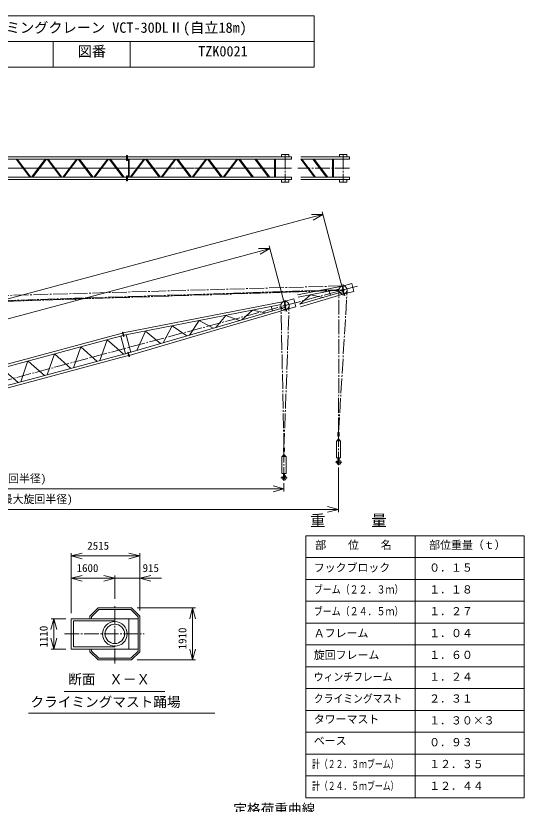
# Model space of a CAD drawing. Units: millimetres, scale not verified. Extents: x -17622 to 17358, y -25032 to 27188.
# Drawn here: x -1271 to 17358, y -1710 to 27188 of the extents above; entities that cross this region are included whole.
import ezdxf
from ezdxf.enums import TextEntityAlignment as Align

# ---------------------------------------------------------------- set-up
doc = ezdxf.new("R2010")
doc.units = ezdxf.units.MM
doc.header["$LTSCALE"] = 60
doc.linetypes.add('CHAIN2', pattern=[12, 9, -1, 1, -1])
for name, color, linetype, lineweight in [('0-2_01 細線', 7, 'Continuous', 18), ('0-3_05 寸法', 7, 'Continuous', 18), ('0-4_10 当社外形線', 3, 'Continuous', 18), ('0-5_12 当社中心線', 3, 'CHAIN2', 18), ('0-7_20 躯体・土木、外形線', 1, 'Continuous', 18)]:
    doc.layers.add(name, color=color, linetype=linetype, lineweight=lineweight)
doc.styles.add('ＭＳ ゴシック', font='')
doc.styles.get('ＭＳ ゴシック').set_extended_font_data('MS Gothic')

msp = doc.modelspace()

# ---------------------------------------------------------------- linework, layer by layer
at = {"layer": '0-2_01 細線'}
for p, q in [((2663.83, 15562.71), (5428.47, 16101.95)), ((2687.18, 15475.57), (5451.82, 16014.8)), ((5443.73, 16013.23), (5089.26, 15479.98)), ((2860.53, 14828.63), (5558.39, 15617.09)), ((3480.72, 15630.35), (3161.46, 14916.58)), ((3480.72, 15630.35), (4028.97, 15170.11)), ((4462.23, 15821.79), (4125.36, 15198.28)), ((4462.23, 15821.79), (4992.87, 15451.81)), ((2306.22, 15466.89), (2644.52, 15557.54)), ((2329.52, 15379.96), (2667.81, 15470.6)), ((2580.88, 15447.31), (2754.28, 14800.14)), ((2774.06, 15499.07), (2947.47, 14851.9)), ((2883.83, 14741.68), (5581.62, 15530.11)), ((2431.55, 14999.17), (2681.84, 14780.73)), ((2502.93, 14732.79), (2841.22, 14823.43)), ((-3373.2, 13945.09), (-765.2, 14643.91)), ((-3349.91, 13858.16), (-741.91, 14556.97)), ((-824.01, 14534.97), (-1085.27, 13771.33)), ((-824.01, 14534.97), (-709.15, 14434.73)), ((2526.22, 14645.86), (2864.51, 14736.5)), ((-1789.94, 14276.15), (-1181.86, 13745.45)), ((-3176.5, 13210.99), (-568.5, 13909.8)), ((-3153.21, 13124.06), (-545.21, 13822.87))]:
    msp.add_line(p, q, dxfattribs=at)
for points in [[(2686.53, 15439.38), (2676.87, 15436.8), (2635.46, 15591.34), (2645.12, 15593.93)], [(2686.53, 15439.38), (2696.19, 15441.97), (2654.78, 15596.52), (2645.12, 15593.93)], [(2883.23, 14705.28), (2873.57, 14702.69), (2832.16, 14857.24), (2841.82, 14859.83)], [(2883.23, 14705.28), (2892.89, 14707.87), (2851.48, 14862.42), (2841.82, 14859.83)]]:
    msp.add_lwpolyline(points, close=True, dxfattribs=at)
at = {"layer": '0-3_05 寸法'}
for p, q in [((-10534.18, 26244.41), (9660.9, 26244.41)), ((94.5, 26244.41), (94.5, 25301.01)), ((2916.49, 26244.41), (2916.49, 25301.01)), ((10669.24, 17329.88), (9953.44, 20001.26)), ((-13299.49, 13667.13), (9592.95, 19801.14)), ((9979.32, 19904.67), (9592.95, 19801.14)), ((-13117.6, 12988.31), (7649.81, 18552.91)), ((8036.18, 18656.44), (7649.81, 18552.91)), ((8544.2, 16760.48), (8010.29, 18753.03)), ((10555.62, 10626.91), (10555.62, 8996.66)), ((-11044.19, 9851.71), (8155.96, 9851.71)), ((8555.96, 9851.71), (8155.96, 9851.71)), ((8555.96, 10057.08), (8555.96, 9751.71)), ((10155.62, 9096.66), (-11044.18, 9096.66)), ((10555.62, 9096.66), (10155.62, 9096.66)), ((9358.31, 8129.68), (9358.31, -1470.32)), ((9358.31, 8129.68), (17358.31, 8129.68)), ((13358.31, 8129.68), (13358.31, -1470.32)), ((17358.31, 8129.68), (17358.31, -1470.32)), ((758.31, 5288.21), (758.31, 7489.95)), ((758.31, 7389.95), (1158.31, 7389.95)), ((1158.31, 7389.95), (2873.31, 7389.95)), ((3273.31, 7389.95), (2873.31, 7389.95)), ((3273.31, 5388.21), (3273.31, 7489.95)), ((9358.31, 7329.68), (17358.31, 7329.68)), ((758.31, 5288.21), (758.31, 6671.09)), ((2358.31, 5813.54), (2358.31, 6671.09)), ((2358.31, 5813.54), (2358.31, 6671.09)), ((3273.31, 5388.21), (3273.31, 6671.09)), ((758.31, 6571.09), (1158.31, 6571.09)), ((1958.31, 6571.09), (1158.31, 6571.09)), ((1958.31, 6571.09), (1558.31, 6571.09)), ((2358.31, 6571.09), (1958.31, 6571.09)), ((2358.31, 6571.09), (1958.31, 6571.09)), ((2358.31, 6571.09), (3273.31, 6571.09)), ((3273.31, 6571.09), (3673.31, 6571.09)), ((3673.31, 6571.09), (4073.31, 6571.09)), ((9358.31, 6529.68), (17358.31, 6529.68)), ((9358.31, 5729.68), (17358.31, 5729.68)), ((3173.31, 5488.21), (5309.2, 5488.21)), ((5209.2, 5488.21), (5209.2, 5088.21)), ((558.31, 5088.21), (24.01, 5088.21)), ((124.01, 5088.21), (124.01, 4688.21)), ((5209.2, 5088.21), (5209.2, 3978.21)), ((9358.31, 4929.68), (17358.31, 4929.68)), ((124.01, 4688.21), (124.01, 4378.21)), ((124.01, 3978.21), (124.01, 4378.21)), ((9358.31, 4129.68), (17358.31, 4129.68)), ((558.31, 3978.21), (24.01, 3978.21)), ((5209.2, 3578.21), (5209.2, 3978.21)), ((3173.31, 3578.21), (5309.2, 3578.21)), ((9358.31, 3329.68), (17358.31, 3329.68)), ((499.92, 2418.5), (4184.46, 2418.5)), ((9358.31, 2529.68), (17358.31, 2529.68)), ((-806.54, 1627.49), (6023.26, 1627.49)), ((9358.31, 1729.68), (17358.31, 1729.68)), ((9358.31, 929.68), (17358.31, 929.68)), ((9358.31, 129.68), (17358.31, 129.68)), ((9358.31, -670.32), (17358.31, -670.32)), ((9358.31, -1470.32), (17358.31, -1470.32))]:
    msp.add_line(p, q, dxfattribs=at)
msp.add_lwpolyline([(-10534.18, 27187.8), (9660.9, 27187.8), (9660.9, 25301.01), (-10534.18, 25301.01)], close=True, dxfattribs=at)
for points in [[(9565.21, 19904.67), (9979.32, 19904.67), (9620.69, 19697.61)], [(7622.07, 18656.44), (8036.18, 18656.44), (7677.55, 18449.39)], [(8155.96, 9958.89), (8555.96, 9851.71), (8155.96, 9744.53)], [(10155.62, 9203.84), (10555.62, 9096.66), (10155.62, 8989.48)], [(1158.31, 7282.77), (758.31, 7389.95), (1158.31, 7497.13)], [(2873.31, 7497.13), (3273.31, 7389.95), (2873.31, 7282.77)], [(1158.31, 6463.91), (758.31, 6571.09), (1158.31, 6678.27)], [(1958.31, 6678.27), (2358.31, 6571.09), (1958.31, 6463.91)], [(1958.31, 6678.27), (2358.31, 6571.09), (1958.31, 6463.91)], [(3673.31, 6463.91), (3273.31, 6571.09), (3673.31, 6678.27)], [(5102.02, 5088.21), (5209.2, 5488.21), (5316.38, 5088.21)], [(16.83, 4688.21), (124.01, 5088.21), (231.19, 4688.21)], [(231.19, 4378.21), (124.01, 3978.21), (16.83, 4378.21)], [(5316.38, 3978.21), (5209.2, 3578.21), (5102.02, 3978.21)]]:
    msp.add_lwpolyline(points, dxfattribs=at)
at = {"layer": '0-4_10 当社外形線'}
for p, q in [((2781.41, 22021.1), (-3217.63, 22021.14)), ((2781.41, 22066.56), (2781.4, 21886.56)), ((2781.41, 22066.56), (2800.41, 22066.56)), ((2800.41, 22066.56), (2800.4, 21886.56)), ((2800.41, 22066.56), (2800.4, 21886.56)), ((2800.41, 22066.56), (2800.4, 21886.56)), ((2800.41, 22066.56), (2800.4, 21886.56)), ((2819.4, 22066.56), (2800.41, 22066.56)), ((2819.4, 22066.56), (2819.4, 21886.56)), ((7474.81, 22021.22), (2819.4, 22021.24)), ((8835.96, 22021.21), (7474.81, 22021.22)), ((8463.93, 22021.76), (8463.93, 22108.78)), ((8463.93, 22108.78), (8727.99, 22108.78)), ((8463.93, 22021.76), (8727.99, 22021.76)), ((8727.99, 22021.76), (8727.99, 22108.78)), ((8835.96, 22021.19), (8835.96, 21932.67)), ((10961, 22021.21), (9168.61, 22021.21)), ((10588.97, 22021.76), (10588.97, 22108.78)), ((10588.97, 22108.78), (10853.03, 22108.78)), ((10588.97, 22021.76), (10853.03, 22021.76)), ((10853.03, 22021.76), (10853.03, 22108.78)), ((10961, 22021.19), (10961, 21932.67)), ((2781.4, 21932), (-3217.63, 21932.04)), ((-757.69, 21271.12), (-1258.74, 21932.02)), ((-715.03, 21271.12), (-1216.08, 21932.02)), ((-690.14, 21271.12), (-189.09, 21932.02)), ((-647.48, 21271.12), (-146.43, 21932.02)), ((379.51, 21271.11), (-121.54, 21932.02)), ((422.17, 21271.11), (-78.88, 21932.02)), ((447.05, 21271.12), (948.11, 21932.01)), ((489.72, 21271.11), (990.78, 21932.01)), ((1516.7, 21271.11), (1015.65, 21932.01)), ((1559.37, 21271.1), (1058.33, 21932.01)), ((1584.02, 21271.25), (2085.08, 21932.14)), ((1626.7, 21271.24), (2127.74, 21932.14)), ((2653.9, 21271.24), (2152.84, 21932.14)), ((2696.56, 21271.24), (2195.51, 21932.14)), ((2781.4, 21886.56), (2800.4, 21886.56)), ((2819.4, 21886.56), (2800.4, 21886.56)), ((7474.81, 21932.12), (2819.4, 21932.14)), ((2855.41, 21271.24), (2855.41, 21932.14)), ((2889.41, 21271.24), (2889.41, 21932.14)), ((2914.41, 21271.24), (3415.46, 21932.14)), ((2957.07, 21271.24), (3458.13, 21932.13)), ((3984.06, 21271.24), (3483.01, 21932.14)), ((4026.73, 21271.24), (3525.68, 21932.13)), ((4051.61, 21271.23), (4552.67, 21932.13)), ((4094.27, 21271.23), (4595.33, 21932.13)), ((5121.26, 21271.22), (4620.21, 21932.12)), ((5163.93, 21271.22), (4662.88, 21932.13)), ((5188.81, 21271.22), (5689.87, 21932.12)), ((5231.47, 21271.22), (5732.53, 21932.12)), ((6258.47, 21271.21), (5757.42, 21932.12)), ((6301.13, 21271.21), (5800.08, 21932.12)), ((6326.01, 21271.22), (6827.06, 21932.11)), ((6368.68, 21271.21), (6869.73, 21932.11)), ((7395.66, 21271.21), (6894.61, 21932.11)), ((7438.33, 21271.2), (6937.28, 21932.11)), ((8835.96, 21932.11), (7474.81, 21932.12)), ((7991.27, 21271.22), (7490.21, 21932.12)), ((8033.93, 21271.22), (7532.88, 21932.13)), ((8208.22, 21932.11), (8208.21, 21271.21)), ((8242.21, 21932.1), (8242.21, 21271.21)), ((10961, 21932.11), (9168.61, 21932.12)), ((9669.66, 21271.21), (9168.61, 21932.11)), ((9712.33, 21271.2), (9211.28, 21932.11)), ((10116.3, 21271.22), (9615.25, 21932.12)), ((10158.97, 21271.22), (9657.92, 21932.13)), ((10333.25, 21932.11), (10333.24, 21271.21)), ((10367.25, 21932.1), (10367.25, 21271.21)), ((2781.4, 21271.1), (-3217.64, 21271.14)), ((2781.4, 21182), (-3217.63, 21182.04)), ((2781.4, 21316.56), (2781.4, 21136.56)), ((2781.4, 21316.56), (2800.4, 21316.56)), ((2781.4, 21136.56), (2800.4, 21136.56)), ((2800.4, 21316.56), (2800.4, 21136.56)), ((2800.4, 21316.56), (2800.4, 21136.56)), ((2819.4, 21316.56), (2800.4, 21316.56)), ((2800.4, 21316.56), (2800.4, 21136.56)), ((2800.4, 21316.56), (2800.4, 21136.56)), ((7474.8, 21271.22), (2819.4, 21271.24)), ((7474.8, 21182.12), (2819.4, 21182.14)), ((8835.96, 21271.21), (7474.8, 21271.22)), ((8835.96, 21182.11), (7474.8, 21182.12)), ((8463.93, 21181.54), (8727.99, 21181.54)), ((8463.93, 21181.54), (8463.93, 21094.52)), ((8727.99, 21181.54), (8727.99, 21094.52)), ((8835.96, 21271.2), (8835.96, 21182.68)), ((10961, 21271.21), (9168.61, 21271.22)), ((10961, 21182.11), (9168.61, 21182.12)), ((10588.97, 21181.54), (10853.03, 21181.54)), ((10588.97, 21181.54), (10588.97, 21094.52)), ((10853.03, 21181.54), (10853.03, 21094.52)), ((10961, 21271.2), (10961, 21182.68)), ((8463.93, 21094.52), (8727.99, 21094.52)), ((10588.97, 21094.52), (10853.03, 21094.52)), ((10682.18, 17281.58), (11039.57, 17377.35)), ((11039.57, 17377.35), (11117.21, 17087.57)), ((10759.82, 16991.8), (11117.21, 17087.57)), ((8557.14, 16712.18), (8914.53, 16807.94)), ((8914.53, 16807.94), (8992.18, 16518.17)), ((8634.79, 16422.4), (8992.18, 16518.17)), ((10539.59, 11919.76), (10571.65, 11919.76)), ((8539.94, 11349.93), (8571.99, 11349.93)), ((10533.12, 10983.61), (10533.12, 10929.02)), ((10578.12, 10983.81), (10578.12, 10935.89)), ((10545.68, 10884.82), (10508.92, 10848.66)), ((10513.07, 10840.75), (10552.37, 10877.17)), ((8533.46, 10413.78), (8533.46, 10359.19)), ((8578.46, 10413.98), (8578.46, 10366.06)), ((8546.02, 10314.99), (8509.26, 10278.83)), ((8513.41, 10270.92), (8552.71, 10307.34)), ((1743.31, 5488.21), (1443.31, 5188.21)), ((1768.17, 5428.21), (1503.31, 5163.36)), ((1743.31, 5488.21), (2973.31, 5488.21)), ((1768.17, 5428.21), (2948.46, 5428.21)), ((2948.46, 5428.21), (3213.31, 5163.36)), ((2973.31, 5488.21), (3273.31, 5188.21)), ((2024.49, 5088.21), (758.31, 5088.21)), ((758.31, 3978.21), (758.31, 5088.21)), ((2358.31, 5008.21), (838.31, 5008.21)), ((838.31, 4058.21), (838.31, 5008.21)), ((1443.31, 5088.21), (1443.31, 5188.21)), ((1443.31, 5088.21), (3213.31, 5088.21)), ((1503.31, 5088.21), (1503.31, 5163.36)), ((2873.31, 3978.21), (2873.31, 5088.21)), ((3213.31, 3903.06), (3213.31, 5163.36)), ((3273.31, 3878.21), (3273.31, 5188.21)), ((2358.31, 4058.21), (838.31, 4058.21)), ((2024.49, 3978.21), (758.31, 3978.21)), ((1443.31, 3878.21), (1443.31, 3978.21)), ((1443.31, 3978.21), (3213.31, 3978.21)), ((1443.31, 3878.21), (1743.31, 3578.21)), ((1503.31, 3978.21), (1503.31, 3903.06)), ((1768.17, 3638.21), (1503.31, 3903.06)), ((3273.31, 3878.21), (2973.31, 3578.21)), ((1743.31, 3578.21), (2973.31, 3578.21))]:
    msp.add_line(p, q, dxfattribs=at)
for points in [[(2819.4, 21316.56), (2819.4, 21136.55), (2800.4, 21136.56)], [(1768.17, 3638.21), (2948.46, 3638.21), (3213.31, 3903.06)]]:
    msp.add_lwpolyline(points, dxfattribs=at)
for points in [[(10533.44, 11782.64), (10577.8, 11782.64), (10577.8, 11909.76), (10533.44, 11909.76)], [(10480.62, 10983.61), (10631.56, 10983.61), (10631.56, 11604.43), (10480.62, 11604.43)], [(8533.78, 11212.81), (8578.14, 11212.81), (8578.14, 11339.93), (8533.78, 11339.93)], [(8480.96, 10413.78), (8631.91, 10413.78), (8631.91, 11034.6), (8480.96, 11034.6)]]:
    msp.add_lwpolyline(points, close=True, dxfattribs=at)
for centre, radius in [((10721, 17136.69), 150), ((10721, 17136.69), 40), ((10720.62, 17137.12), 20), ((921.34, 16812.86), 25), ((8595.96, 16567.29), 150), ((8595.96, 16567.29), 40), ((10555.62, 11919.76), 9.55), ((10555.62, 11640.89), 34), ((8555.96, 11349.93), 9.55), ((8555.96, 11071.06), 34), ((2358.31, 4533.21), 450), ((2358.31, 4533.21), 355.6)]:
    msp.add_circle(centre, radius, dxfattribs=at)
for centre, radius, start, end in [((10490.12, 10852.67), 10.42, 63.30494, 226.77126), ((10400.67, 10813.73), 88.08, 8.6005, 20.8502), ((10566.7, 10823.38), 79.03, 177.442, 61.83449), ((10473.27, 10824.94), 42.82, 2.63594, 61.24288), ((10555.63, 10827.45), 40.02, 181.35493, 65.68306), ((10598.02, 10923.85), 65.29, 173.72961, 246.62089), ((10628.74, 10936.48), 49.97, 179.09731, 241.03925), ((8490.46, 10282.84), 10.42, 63.30494, 226.77126), ((8401.01, 10243.9), 88.08, 8.6005, 20.8502), ((8567.04, 10253.55), 79.03, 177.442, 61.83449), ((8473.61, 10255.11), 42.82, 2.63594, 61.24288), ((8555.98, 10257.62), 40.02, 181.35493, 65.68306), ((8598.37, 10354.02), 65.29, 173.72961, 246.62089), ((8629.08, 10366.65), 49.97, 179.09731, 241.03925)]:
    msp.add_arc(centre, radius, start, end, dxfattribs=at)
at = {"layer": '0-5_12 当社中心線'}
for p, q in [((8595.96, 22108.74), (8595.96, 21094.52)), ((10721, 22108.74), (10721, 21094.52)), ((8760.96, 21601.63), (-14942.36, 21601.63)), ((8835.96, 21601.63), (-14942.36, 21601.63)), ((10961, 21601.63), (9065.19, 21601.63)), ((10779.37, 16918.86), (10662.1, 17356.52)), ((10712.95, 17286.93), (-14144.18, 16580.15)), ((10720.62, 17137.12), (-13554.41, 16345.87)), ((10570.96, 17147.25), (932.61, 16833.09)), ((933.59, 16803.1), (10571.94, 17117.27)), ((11247.23, 17277.7), (9021.23, 16681.24)), ((10555.62, 11919.76), (10870.58, 17133.81)), ((10555.62, 11919.76), (10570.71, 17131.81)), ((10721, 16936.38), (10721, 17337.01)), ((892.63, 16831.78), (-5216.33, 16632.66)), ((-5215.35, 16602.67), (893.61, 16801.8)), ((919.96, 16855.28), (922.61, 16773.78)), ((8654.33, 16349.46), (8537.06, 16787.12)), ((8595.96, 16366.98), (8595.96, 16767.61)), ((9020.27, 16680.98), (-13044.43, 10768.77)), ((8555.96, 11349.93), (8446.06, 16561.98)), ((8555.96, 11349.93), (8745.93, 16563.98)), ((10555.62, 11929.31), (10555.62, 10711.12)), ((10502.12, 11635.66), (10611.11, 11635.66)), ((8555.96, 11359.48), (8555.96, 10141.29)), ((8502.47, 11065.83), (8611.45, 11065.83)), ((10439.83, 10826.91), (10671.4, 10826.91)), ((8440.18, 10257.08), (8671.75, 10257.08)), ((2358.31, 3452.88), (2358.31, 5613.54)), ((515.8, 4533.21), (3437.46, 4533.21))]:
    msp.add_line(p, q, dxfattribs=at)
at = {"layer": '0-7_20 躯体・土木、外形線'}
for p, q in [((9048.28, 16962.9), (10682.18, 17281.58)), ((9071.63, 16875.76), (10574.49, 17168.88)), ((9142.09, 16612.79), (10734.58, 17078.19)), ((10256.48, 16938.47), (10213.6, 17098.49)), ((9531.78, 16965.51), (9142.09, 16612.79)), ((9165.39, 16525.83), (10759.82, 16991.8)), ((9531.78, 16965.51), (10009.6, 16866.32)), ((5428.47, 16101.95), (8557.14, 16712.18)), ((5451.82, 16014.8), (8449.46, 16599.48)), ((5558.39, 15617.09), (8609.54, 16508.79)), ((8131.44, 16369.06), (8088.56, 16529.09)), ((5581.69, 15530.13), (8634.79, 16422.4)), ((6425.23, 16204.66), (6053.16, 15761.68)), ((6425.23, 16204.66), (6920.67, 16015.21)), ((7406.74, 16396.1), (7017.06, 16043.38)), ((7406.74, 16396.1), (7884.57, 16296.91)), ((5443.73, 16013.23), (5956.77, 15733.51)), ((-765.2, 14643.91), (2306.22, 15466.89)), ((-741.91, 14556.97), (2329.52, 15379.96)), ((1107.84, 15052.61), (846.58, 14288.97)), ((1107.84, 15052.61), (1715.91, 14521.91)), ((2073.76, 15311.43), (1812.51, 14547.79)), ((2073.76, 15311.43), (2431.55, 14999.17)), ((141.91, 14793.79), (-119.34, 14030.15)), ((141.91, 14793.79), (749.99, 14263.09)), ((-568.5, 13909.8), (2502.93, 14732.79)), ((-545.21, 13822.87), (2526.22, 14645.86)), ((-709.15, 14434.73), (-215.94, 14004.27))]:
    msp.add_line(p, q, dxfattribs=at)

# ---------------------------------------------------------------- texts
at = {"layer": '0-3_05 寸法', "style": 'ＭＳ ゴシック'}
for s, height, p in [('図面名称   \u3000\u3000\u3000\u3000\u3000\u3000\u3000クライミングクレーン VCT-30DLⅡ(自立18m)', 381.2, (-9694.18, 26449.15)), ('\u3000\u3000竹本機械工業株式会社      \u3000\u3000\u3000\u3000\u3000 図番     \u3000\u3000\u3000\u3000TZK0021', 381.2, (-9659.52, 25582.49)), ('R=20000(最大旋回半径)', 293.3, (-4350.78, 9991.71)), ('R=22000(最大旋回半径)', 293.3, (-3384.28, 9236.66)), ('重\u3000\u3000\u3000量', 410.6, (9516.26, 8359.18)), ('2515', 293.3, (1349.15, 7529.95)), ('部\u3000\u3000位\u3000\u3000名', 293.3, (9701.42, 7555.82)), ('部位重量（ｔ）', 293.3, (13874.61, 7555.82)), ('1600', 293.3, (958.31, 6711.09)), ('915', 293.3, (3376.15, 6711.09)), ('フックブロック', 293.3, (9647.69, 6723.95)), ('０．１５', 293.3, (13874.61, 6724.71)), ('１．１８', 293.3, (13874.61, 5924.71)), ('１．２７', 293.3, (13874.61, 5124.71)), ('Ａフレーム', 293.3, (9647.69, 4323.95)), ('１．０４', 293.3, (13874.61, 4324.71)), ('旋回フレーム', 293.3, (9647.69, 3523.95)), ('１．６０', 293.3, (13874.61, 3524.71)), ('断面\u3000Ｘ－Ｘ', 366.6, (650.08, 2579.7)), ('１．２４', 293.3, (13874.61, 2724.71)), ('クライミングマスト踊場', 366.6, (-733.26, 1746.37)), ('２．３１', 293.3, (13874.61, 1924.71)), ('タワーマスト', 293.3, (9647.69, 1169.03)), ('１．３０×３', 293.3, (13874.61, 1124.71)), ('ベース', 293.3, (9647.69, 379.2)), ('０．９３', 293.3, (13874.61, 324.71)), ('１２．３５', 293.3, (13874.61, -475.29)), ('１２．４４', 293.3, (13874.61, -1275.29)), ('定格荷重曲線', 366.6, (6701.2, -2177.1))]:
    msp.add_text(s, height=height, dxfattribs=at).set_placement(p, align=Align.BOTTOM_LEFT)
for s, width, p in [('ブーム（２２．３ｍ）', 0.8, (9647.69, 5923.95)), ('ブーム（２４．５ｍ）', 0.8, (9647.69, 5123.95)), ('ウィンチフレーム', 0.9, (9647.69, 2723.95)), ('クライミングマスト', 0.9, (9647.69, 1923.95)), ('計（２２．３ｍブーム）', 0.7, (9584.69, -476.05)), ('計（２４．５ｍブーム）', 0.7, (9584.69, -1276.05))]:
    msp.add_text(s, height=293.3, dxfattribs=dict(at, width=width)).set_placement(p, align=Align.BOTTOM_LEFT)
for s, p in [('1110', (-15.99, 4033.21)), ('1910', (5069.2, 3966.54))]:
    msp.add_text(s, height=293.3, rotation=90, dxfattribs=at).set_placement(p, align=Align.BOTTOM_LEFT)

doc.saveas('drawing.dxf')
